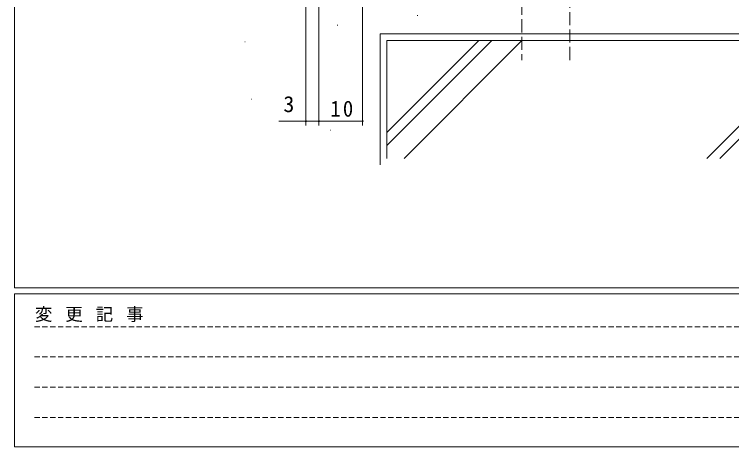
# Model space of a CAD drawing. Units: millimetres on the paper. Extents: x -1112 to 373, y -297 to 267.
# Drawn here: x -417.7 to -253.5, y -297 to -197.9 of the extents above; entities that cross this region are included whole.
import ezdxf
from ezdxf.enums import TextEntityAlignment as Align

# ---------------------------------------------------------------- set-up
doc = ezdxf.new("R2010")
doc.units = ezdxf.units.MM
doc.linetypes.add('DASHED1', pattern=[1.8, 1.2, -0.6])
doc.linetypes.add('DASHED3', pattern=[4, 3, -1])
for name, color, linetype, lineweight in [('0-1_YKK_ZWAK', 7, 'Continuous', 9), ('0-4_YSS_K', 3, 'Continuous', 9), ('0-5_YKK_D', 6, 'Continuous', 9)]:
    doc.layers.add(name, color=color, linetype=linetype, lineweight=lineweight)
doc.styles.add('ＭＳ ゴシック', font='')
doc.styles.get('ＭＳ ゴシック').set_extended_font_data('MS Gothic')

msp = doc.modelspace()

# ---------------------------------------------------------------- linework, layer by layer
at = {"layer": '0-1_YKK_ZWAK'}
for p, q in [((-417.7, -260.575), (-417.7, 264.425)), ((352.3, -260.575), (-417.7, -260.575)), ((-417.7, -296.975), (-417.7, -261.975)), ((314.5, -261.975), (-417.7, -261.975)), ((-417.7, -296.975), (314.5, -296.975))]:
    msp.add_line(p, q, dxfattribs=at)
at = {"layer": '0-1_YKK_ZWAK', "linetype": 'DASHED1'}
for p, q in [((-413.101, -269.488), (-164.909, -269.488)), ((-413.101, -276.416), (-164.909, -276.416)), ((-413.101, -283.345), (-164.909, -283.345)), ((-413.101, -290.274), (-164.909, -290.274))]:
    msp.add_line(p, q, dxfattribs=at)
at = {"layer": '0-4_YSS_K', "linetype": 'DASHED3'}
for p, q in [((-301.566, -191.059), (-301.566, -208.398)), ((-290.566, -208.398), (-290.566, -191.059))]:
    msp.add_line(p, q, dxfattribs=at)
at = {"layer": '0-4_YSS_K'}
for p, q in [((-325.464, -198.167), (-325.364, -198.167)), ((-343.767, -200.397), (-343.667, -200.397)), ((-333.966, -202.417), (-333.966, -232.417)), ((-333.966, -202.417), (-205.566, -202.417)), ((-364.971, -204.189), (-364.871, -204.189)), ((-332.466, -227.956), (-308.427, -203.917)), ((-332.466, -224.986), (-311.397, -203.917)), ((-328.498, -230.917), (-301.498, -203.917)), ((-259.201, -230.917), (-232.201, -203.917)), ((-256.231, -230.917), (-229.231, -203.917)), ((-363.409, -217.349), (-363.309, -217.349)), ((-345.329, -224.487), (-345.229, -224.487))]:
    msp.add_line(p, q, dxfattribs=at)
for points in [[(-207.066, -202.417), (-333.966, -202.417), (-333.966, -230.917)], [(-207.066, -203.917), (-332.466, -203.917), (-332.466, -230.917)]]:
    msp.add_lwpolyline(points, dxfattribs=at)
at = {"layer": '0-5_YKK_D'}
for p, q in [((-350.966, -176.418), (-350.966, -223.417)), ((-347.966, -176.418), (-347.966, -223.417)), ((-347.966, -176.418), (-347.966, -223.417)), ((-337.966, -176.418), (-337.966, -223.417)), ((-347.966, -222.417), (-337.966, -222.417))]:
    msp.add_line(p, q, dxfattribs=at)
msp.add_lwpolyline([(-347.966, -222.417), (-350.966, -222.417), (-357.151, -222.417)], dxfattribs=at)
for centre, start, end in [((-350.966, -222.417), 0, 180), ((-350.966, -222.417), 180, 0), ((-347.966, -222.417), 0, 180), ((-347.966, -222.417), 0, 180), ((-347.966, -222.417), 180, 0), ((-347.966, -222.417), 180, 0), ((-337.966, -222.417), 0, 180), ((-337.966, -222.417), 180, 0)]:
    msp.add_arc(centre, 0.106, start, end, dxfattribs=at)

# ---------------------------------------------------------------- texts
at = {"layer": '0-1_YKK_ZWAK', "insert": (-412.986, -268.422), "char_height": 2.933, "attachment_point": 7, "style": 'ＭＳ ゴシック'}
msp.add_mtext('\\T1.16;変\\~更\\~記\\~事', dxfattribs=at)
at = {"layer": '0-5_YKK_D', "color": 3, "style": 'ＭＳ ゴシック'}
msp.add_text('3', height=3.666, dxfattribs=at).set_placement((-356.108, -221.417), align=Align.BOTTOM_LEFT)
at = {"layer": '0-5_YKK_D', "color": 3, "insert": (-345.366, -221.417), "char_height": 3.666, "attachment_point": 7, "style": 'ＭＳ ゴシック'}
msp.add_mtext('\\T1.21;\\W0.95;10', dxfattribs=at)

doc.saveas('drawing.dxf')
